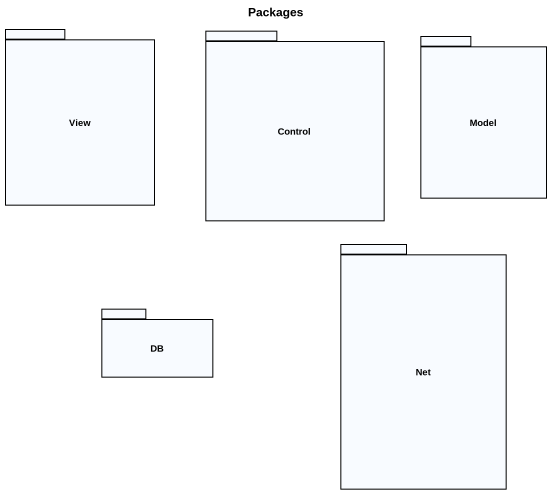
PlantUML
@startuml
title Packages
package View {
}
package "Control" as Control_ {
}
package Model {
}
package Net {
}
package DB {
}
@enduml
